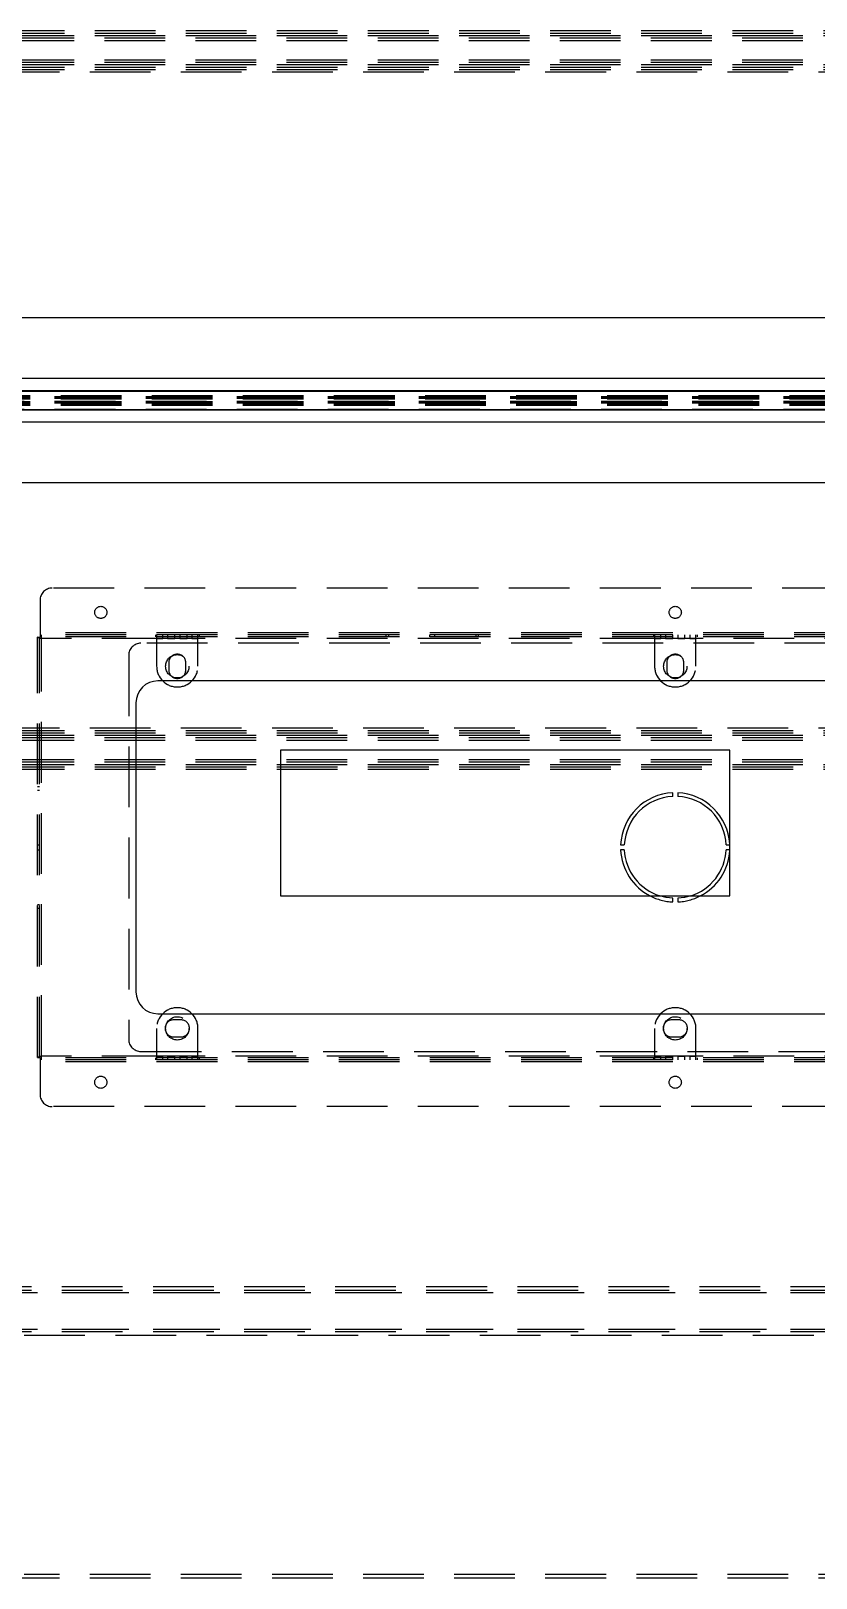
# Model space of a CAD drawing. Header units: millimetres. Extents: x -429 to 16771, y -1239 to 5751.
# Drawn here: x 1113 to 1436, y 365 to 1001 of the extents above; entities that cross this region are included whole.
import ezdxf

# ---------------------------------------------------------------- set-up
doc = ezdxf.new("R2010")
doc.units = ezdxf.units.MM
doc.header["$LTSCALE"] = 100
doc.linetypes.add('HIDDEN', pattern=[0.375, 0.25, -0.125])

msp = doc.modelspace()

# ---------------------------------------------------------------- linework, layer by layer
at = {"color": 7, "linetype": 'HIDDEN', "lineweight": -3}
for p, q in [((1651.5, 1001.4), (148.5, 1001.4)), ((1651.5, 1000.4), (148.5, 1000.4)), ((1655.5, 999.4), (144.5, 999.4)), ((1655.5, 998.4), (144.5, 998.4)), ((1655.5, 997.4), (144.5, 997.4)), ((1655.5, 997.4), (144.5, 997.4)), ((1655.5, 997.4), (144.5, 997.4)), ((1655.5, 997.4), (144.5, 997.4)), ((1651.5, 999.4), (148.5, 999.4)), ((1651.5, 999.4), (148.5, 999.4)), ((1655.5, 989.4), (144.5, 989.4)), ((1655.5, 989.4), (144.5, 989.4)), ((1655.5, 988.4), (144.5, 988.4)), ((1655.5, 987.4), (144.5, 987.4)), ((1651.5, 987.4), (148.5, 987.4)), ((1651.5, 987.4), (148.5, 987.4)), ((1651.5, 986.4), (148.5, 986.4)), ((1651.5, 985.4), (148.5, 985.4)), ((1649.5, 984.4), (150.5, 984.4)), ((1649.5, 984.4), (150.5, 984.4)), ((1747.5, 853.19), (52.5, 853.19)), ((1747.5, 853.17), (52.5, 853.17)), ((1747.5, 850.65), (52.5, 850.65)), ((1747.5, 850.65), (52.5, 850.65)), ((1747.5, 850.65), (52.5, 850.65)), ((1747.5, 850.32), (52.5, 850.32)), ((1747.5, 850.15), (52.5, 850.15)), ((1747.5, 850.15), (52.5, 850.15)), ((1747.5, 848.65), (52.5, 848.65)), ((1747.5, 848.65), (52.5, 848.65)), ((1747.5, 848.49), (52.5, 848.49)), ((1747.5, 848.15), (52.5, 848.15)), ((1747.5, 848.15), (52.5, 848.15)), ((1747.5, 848.15), (52.5, 848.15)), ((900, 853.19), (1747.5, 853.19)), ((900, 851.4), (1747.5, 851.4)), ((900, 850.85), (1747.5, 850.85)), ((1747.5, 850.85), (900, 850.85)), ((1747.5, 850.85), (900, 850.85)), ((1747.5, 850.85), (900, 850.85)), ((900, 850.84), (1747.5, 850.84)), ((900, 850.84), (1747.5, 850.84)), ((900, 850.65), (1747.5, 850.65)), ((900, 850.65), (1747.5, 850.65)), ((900, 850.65), (1747.5, 850.65)), ((900, 850.37), (1747.5, 850.37)), ((900, 850.32), (1747.5, 850.32)), ((900, 850.15), (1747.5, 850.15)), ((900, 850.15), (1747.5, 850.15)), ((900, 850), (1747.5, 850)), ((900, 849.97), (1747.5, 849.97)), ((900, 849.97), (1747.5, 849.97)), ((900, 849.95), (1747.5, 849.95)), ((900, 849.95), (1747.5, 849.95)), ((1747.5, 848.85), (900, 848.85)), ((1747.5, 848.85), (900, 848.85)), ((900, 848.83), (1747.5, 848.83)), ((900, 848.83), (1747.5, 848.83)), ((900, 848.8), (1747.5, 848.8)), ((900, 848.65), (1747.5, 848.65)), ((900, 848.65), (1747.5, 848.65)), ((900, 848.49), (1747.5, 848.49)), ((900, 848.44), (1747.5, 848.44)), ((900, 848.15), (1747.5, 848.15)), ((900, 848.15), (1747.5, 848.15)), ((900, 848.15), (1747.5, 848.15)), ((900, 847.97), (1747.5, 847.97)), ((900, 847.97), (1747.5, 847.97)), ((900, 847.96), (1747.5, 847.96)), ((900, 847.95), (1747.5, 847.95)), ((900, 847.95), (1747.5, 847.95)), ((900, 847.95), (1747.5, 847.95)), ((900, 847.4), (1747.5, 847.4)), ((1747.5, 845.64), (52.5, 845.64)), ((1747.5, 845.61), (52.5, 845.61)), ((900, 845.61), (1747.5, 845.61)), ((1634.5, 772.1), (1121.5, 772.1)), ((1116.5, 767.1), (1116.5, 753.7)), ((1115.5, 751.9), (1116.3, 751.9)), ((1115.5, 578.9), (1115.5, 751.9)), ((1116.3, 578.9), (1116.3, 751.9)), ((1639.5, 753.7), (1116.5, 753.7)), ((1116.5, 753.7), (1116.5, 752.1)), ((1639.5, 753.7), (1116.5, 753.7)), ((1639.5, 752.9), (1116.5, 752.9)), ((1639.5, 752.1), (1116.5, 752.1)), ((1117.1, 752.1), (1117.1, 752.9)), ((1117.1, 751.3), (1117.1, 752.1)), ((1164, 752.9), (1164, 752.1)), ((1164.5, 752.9), (1164.5, 751.3)), ((1167, 751.3), (1167, 752.9)), ((1169, 752.9), (1169, 751.3)), ((1172, 751.3), (1172, 752.9)), ((1174, 752.9), (1174, 751.3)), ((1177, 751.3), (1177, 752.9)), ((1179, 752.9), (1179, 751.3)), ((1181.5, 751.3), (1181.5, 752.9)), ((1182, 752.9), (1182, 752.1)), ((1259.03, 752.1), (1259.03, 752.9)), ((1260.03, 752.1), (1260.03, 752.9)), ((1277, 752.1), (1277, 752.9)), ((1279, 752.1), (1279, 752.9)), ((1295.97, 752.1), (1295.97, 752.9)), ((1296.97, 752.1), (1296.97, 752.9)), ((1369, 752.9), (1369, 752.1)), ((1369.5, 752.9), (1369.5, 751.3)), ((1372, 751.3), (1372, 752.9)), ((1374, 752.9), (1374, 751.3)), ((1377, 751.3), (1377, 752.9)), ((1379, 752.9), (1379, 751.3)), ((1382, 751.3), (1382, 752.9)), ((1384, 752.9), (1384, 751.3)), ((1386.5, 751.3), (1386.5, 752.9)), ((1387, 752.9), (1387, 752.1)), ((1117.1, 579.5), (1117.1, 751.3)), ((1117.1, 579.5), (1117.1, 751.3)), ((1167, 751.3), (1117.1, 751.3)), ((1167, 751.3), (1117.1, 751.3)), ((1598, 749.4), (1158, 749.4)), ((1164.5, 751.3), (1167, 751.3)), ((1164.5, 751.3), (1164.5, 739.9)), ((1167, 751.3), (1164.5, 751.3)), ((1169, 751.3), (1167, 751.3)), ((1169, 751.3), (1172, 751.3)), ((1172, 751.3), (1169, 751.3)), ((1172, 751.3), (1169, 751.3)), ((1172, 751.3), (1169, 751.3)), ((1174, 751.3), (1172, 751.3)), ((1174, 751.3), (1177, 751.3)), ((1177, 751.3), (1174, 751.3)), ((1177, 751.3), (1174, 751.3)), ((1177, 751.3), (1174, 751.3)), ((1179, 751.3), (1177, 751.3)), ((1179, 751.3), (1181.5, 751.3)), ((1181.5, 751.3), (1179, 751.3)), ((1372, 751.3), (1179, 751.3)), ((1372, 751.3), (1179, 751.3)), ((1181.5, 739.9), (1181.5, 751.3)), ((1369.5, 751.3), (1372, 751.3)), ((1369.5, 751.3), (1369.5, 739.9)), ((1372, 751.3), (1369.5, 751.3)), ((1374, 751.3), (1372, 751.3)), ((1374, 751.3), (1377, 751.3)), ((1377, 751.3), (1374, 751.3)), ((1377, 751.3), (1374, 751.3)), ((1377, 751.3), (1374, 751.3)), ((1379, 751.3), (1377, 751.3)), ((1379, 751.3), (1382, 751.3)), ((1382, 751.3), (1379, 751.3)), ((1382, 751.3), (1379, 751.3)), ((1382, 751.3), (1379, 751.3)), ((1384, 751.3), (1382, 751.3)), ((1384, 751.3), (1386.5, 751.3)), ((1386.5, 751.3), (1384, 751.3)), ((1577, 751.3), (1384, 751.3)), ((1577, 751.3), (1384, 751.3)), ((1386.5, 739.9), (1386.5, 751.3)), ((1153, 744.4), (1153, 586.4)), ((1169.5, 741.4), (1169.5, 738.4)), ((1176.5, 738.4), (1176.5, 741.4)), ((1374.5, 741.4), (1374.5, 738.4)), ((1381.5, 738.4), (1381.5, 741.4)), ((1651.5, 713.4), (148.5, 713.4)), ((1649.5, 714.4), (150.5, 714.4)), ((1649.5, 714.4), (150.5, 714.4)), ((1655.5, 711.4), (144.5, 711.4)), ((1655.5, 710.4), (144.5, 710.4)), ((1655.5, 709.4), (144.5, 709.4)), ((1655.5, 709.4), (144.5, 709.4)), ((1651.5, 712.4), (148.5, 712.4)), ((1651.5, 711.4), (148.5, 711.4)), ((1651.5, 711.4), (148.5, 711.4)), ((1655.5, 701.4), (144.5, 701.4)), ((1655.5, 701.4), (144.5, 701.4)), ((1655.5, 701.4), (144.5, 701.4)), ((1655.5, 701.4), (144.5, 701.4)), ((1655.5, 700.4), (144.5, 700.4)), ((1655.5, 699.4), (144.5, 699.4)), ((1651.5, 699.4), (148.5, 699.4)), ((1651.5, 699.4), (148.5, 699.4)), ((1651.5, 698.4), (148.5, 698.4)), ((1651.5, 697.4), (148.5, 697.4)), ((1115.5, 690.38), (1116.3, 690.38)), ((1115.5, 688.88), (1116.3, 688.88)), ((1115.5, 666.4), (1116.3, 666.4)), ((1115.5, 664.4), (1116.3, 664.4)), ((1400.48, 666.4), (1400.46, 666.73)), ((1400.46, 666.4), (1400.48, 666.4)), ((1400.46, 664.08), (1400.48, 664.4)), ((1400.48, 664.4), (1400.46, 664.4)), ((1377, 642.93), (1377, 644.43)), ((1379, 644.43), (1379, 642.93)), ((1115.5, 641.92), (1116.3, 641.92)), ((1115.5, 640.42), (1116.3, 640.42)), ((1174.5, 594.4), (1171.5, 594.4)), ((1379.5, 594.4), (1376.5, 594.4)), ((1164.5, 590.9), (1164.5, 579.5)), ((1171.5, 587.4), (1174.5, 587.4)), ((1181.5, 579.5), (1181.5, 590.9)), ((1369.5, 590.9), (1369.5, 579.5)), ((1376.5, 587.4), (1379.5, 587.4)), ((1386.5, 579.5), (1386.5, 590.9)), ((1117.1, 578.7), (1117.1, 579.5)), ((1167, 579.5), (1117.1, 579.5)), ((1167, 579.5), (1117.1, 579.5)), ((1158, 581.4), (1598, 581.4)), ((1167, 579.5), (1164.5, 579.5)), ((1164.5, 579.5), (1164.5, 577.9)), ((1164.5, 579.5), (1167, 579.5)), ((1169, 579.5), (1167, 579.5)), ((1167, 577.9), (1167, 579.5)), ((1172, 579.5), (1169, 579.5)), ((1169, 579.5), (1169, 577.9)), ((1169, 579.5), (1172, 579.5)), ((1172, 579.5), (1169, 579.5)), ((1172, 579.5), (1169, 579.5)), ((1174, 579.5), (1172, 579.5)), ((1172, 577.9), (1172, 579.5)), ((1177, 579.5), (1174, 579.5)), ((1174, 579.5), (1174, 577.9)), ((1174, 579.5), (1177, 579.5)), ((1177, 579.5), (1174, 579.5)), ((1177, 579.5), (1174, 579.5)), ((1179, 579.5), (1177, 579.5)), ((1177, 577.9), (1177, 579.5)), ((1181.5, 579.5), (1179, 579.5)), ((1179, 579.5), (1179, 577.9)), ((1179, 579.5), (1181.5, 579.5)), ((1372, 579.5), (1179, 579.5)), ((1372, 579.5), (1179, 579.5)), ((1181.5, 577.9), (1181.5, 579.5)), ((1372, 579.5), (1369.5, 579.5)), ((1369.5, 579.5), (1369.5, 577.9)), ((1369.5, 579.5), (1372, 579.5)), ((1374, 579.5), (1372, 579.5)), ((1372, 577.9), (1372, 579.5)), ((1377, 579.5), (1374, 579.5)), ((1374, 579.5), (1374, 577.9)), ((1374, 579.5), (1377, 579.5)), ((1377, 579.5), (1374, 579.5)), ((1377, 579.5), (1374, 579.5)), ((1379, 579.5), (1377, 579.5)), ((1377, 577.9), (1377, 579.5)), ((1382, 579.5), (1379, 579.5)), ((1379, 579.5), (1379, 577.9)), ((1379, 579.5), (1382, 579.5)), ((1382, 579.5), (1379, 579.5)), ((1382, 579.5), (1379, 579.5)), ((1384, 579.5), (1382, 579.5)), ((1382, 577.9), (1382, 579.5)), ((1386.5, 579.5), (1384, 579.5)), ((1384, 579.5), (1384, 577.9)), ((1384, 579.5), (1386.5, 579.5)), ((1577, 579.5), (1384, 579.5)), ((1577, 579.5), (1384, 579.5)), ((1386.5, 577.9), (1386.5, 579.5)), ((1115.5, 578.9), (1116.3, 578.9)), ((1639.5, 578.7), (1116.5, 578.7)), ((1116.5, 578.7), (1116.5, 577.1)), ((1639.5, 577.9), (1116.5, 577.9)), ((1639.5, 577.1), (1116.5, 577.1)), ((1116.5, 577.1), (1116.5, 563.7)), ((1639.5, 577.1), (1116.5, 577.1)), ((1117.1, 577.9), (1117.1, 578.7)), ((1164, 578.7), (1164, 577.9)), ((1182, 578.7), (1182, 577.9)), ((1369, 578.7), (1369, 577.9)), ((1387, 578.7), (1387, 577.9)), ((1634.5, 558.7), (1121.5, 558.7)), ((113, 484.65), (1687, 484.65)), ((78, 482.15), (1722, 482.15)), ((78, 482.15), (1722, 482.15)), ((113, 483.15), (1687, 483.15)), ((113, 482.15), (1687, 482.15)), ((113, 482.15), (1687, 482.15)), ((78, 467.15), (1722, 467.15)), ((78, 467.15), (1722, 467.15)), ((113, 467.15), (1687, 467.15)), ((113, 467.15), (1687, 467.15)), ((113, 466.15), (1687, 466.15)), ((1110, 464.65), (1687, 464.65)), ((1687, 364.65), (113, 364.65)), ((1687, 366.15), (1110, 366.15))]:
    msp.add_line(p, q, dxfattribs=at)
at = {"color": 7, "linetype": 'Continuous', "lineweight": -3}
for p, q in [((50, 883.4), (1750, 883.4)), ((1747.5, 858.4), (52.5, 858.4)), ((900, 853.4), (1747.5, 853.4)), ((900, 853.17), (1747.5, 853.17)), ((900, 845.64), (1747.5, 845.64)), ((900, 845.4), (1747.5, 845.4)), ((1747.5, 840.4), (52.5, 840.4)), ((1750, 815.4), (50, 815.4)), ((1591, 733.9), (1165, 733.9)), ((1156, 724.9), (1156, 605.9)), ((1400.46, 705.4), (1215.46, 705.4)), ((1215.46, 705.4), (1215.46, 645.4)), ((1400.46, 645.4), (1400.46, 705.4)), ((1377, 686.38), (1377, 687.88)), ((1379, 687.88), (1379, 686.38)), ((1355.52, 666.4), (1357.02, 666.4)), ((1357.02, 664.4), (1355.52, 664.4)), ((1398.97, 666.4), (1400.46, 666.4)), ((1400.46, 664.4), (1398.97, 664.4)), ((1215.46, 645.4), (1400.46, 645.4)), ((1165, 596.9), (1591, 596.9))]:
    msp.add_line(p, q, dxfattribs=at)
at = {"color": 7, "linetype": 'HIDDEN', "lineweight": -3, "flags": 128}
for points in [[(1377, 644.43), (1374.2, 644.75), (1371.6, 645.4)], [(1384.4, 645.4), (1381.8, 644.75), (1379, 644.43)]]:
    msp.add_lwpolyline(points, dxfattribs=at)
at = {"color": 7, "linetype": 'HIDDEN', "lineweight": -3}
for centre, radius in [((1141.5, 762.1), 2.5), ((1378, 762.1), 2.5), ((1173, 739.9), 4.8), ((1378, 739.9), 4.8), ((1173, 590.9), 4.8), ((1378, 590.9), 4.8), ((1141.5, 568.7), 2.5), ((1378, 568.7), 2.5)]:
    msp.add_circle(centre, radius, dxfattribs=at)
for centre, radius, start, end in [((1121.5, 767.1), 5, 90, 180), ((1158, 744.4), 5, 90, 180), ((1173, 739.9), 8.5, 180, 0), ((1173, 741.4), 3.5, 0, 180), ((1378, 739.9), 8.5, 180, 0), ((1378, 741.4), 3.5, 0, 180), ((1173, 738.4), 3.5, 180, 0), ((1378, 738.4), 3.5, 180, 0), ((1378, 665.4), 22.5, 242.73396, 267.45268), ((1378, 665.4), 22.5, 272.54732, 297.26604), ((1173, 590.9), 8.5, 0, 180), ((1378, 590.9), 8.5, 0, 180), ((1171.5, 590.9), 3.5, 90, 270), ((1174.5, 590.9), 3.5, 270, 90), ((1376.5, 590.9), 3.5, 90, 270), ((1379.5, 590.9), 3.5, 270, 90), ((1158, 586.4), 5, 180, 270), ((1121.5, 563.7), 5, 180, 270)]:
    msp.add_arc(centre, radius, start, end, dxfattribs=at)
at = {"color": 7, "linetype": 'Continuous', "lineweight": -3}
for centre, radius, start, end in [((1165, 724.9), 9, 90, 180), ((1378, 665.4), 22.5, 92.54732, 177.45268), ((1378, 665.4), 22.5, 3.37114, 87.45268), ((1378, 665.4), 21, 92.7294, 177.2706), ((1378, 665.4), 21, 2.7294, 87.2706), ((1378, 665.4), 22.5, 182.54732, 242.73396), ((1378, 665.4), 21, 182.7294, 252.24721), ((1378, 665.4), 21, 287.75279, 357.2706), ((1378, 665.4), 22.5, 297.26604, 356.62886), ((1165, 605.9), 9, 180, 270)]:
    msp.add_arc(centre, radius, start, end, dxfattribs=at)
at = {"color": 7, "linetype": 'HIDDEN', "lineweight": -3}
for points in [[(1117.1, 751.3), (1116.91, 751.35), (1116.54, 751.44), (1116.05, 751.57), (1115.69, 751.7), (1115.52, 751.81), (1115.5, 751.88), (1115.5, 751.9)], [(1115.5, 578.9), (1115.52, 578.95), (1115.55, 579.04), (1115.85, 579.17), (1116.27, 579.3), (1116.72, 579.41), (1117, 579.48), (1117.1, 579.5)]]:
    msp.add_open_spline(points, degree=3, knots=[0, 0, 0, 0, 0.220743, 0.441506, 0.662269, 0.883032, 1, 1, 1, 1], dxfattribs=at)
for points in [[(1117.1, 751.3), (1116.99, 751.35), (1116.78, 751.45), (1116.52, 751.6), (1116.33, 751.75), (1116.31, 751.85), (1116.3, 751.9)], [(1116.3, 578.9), (1116.31, 578.95), (1116.33, 579.05), (1116.52, 579.2), (1116.78, 579.35), (1116.99, 579.45), (1117.1, 579.5)]]:
    msp.add_open_spline(points, degree=3, dxfattribs=at)

doc.saveas('drawing.dxf')
